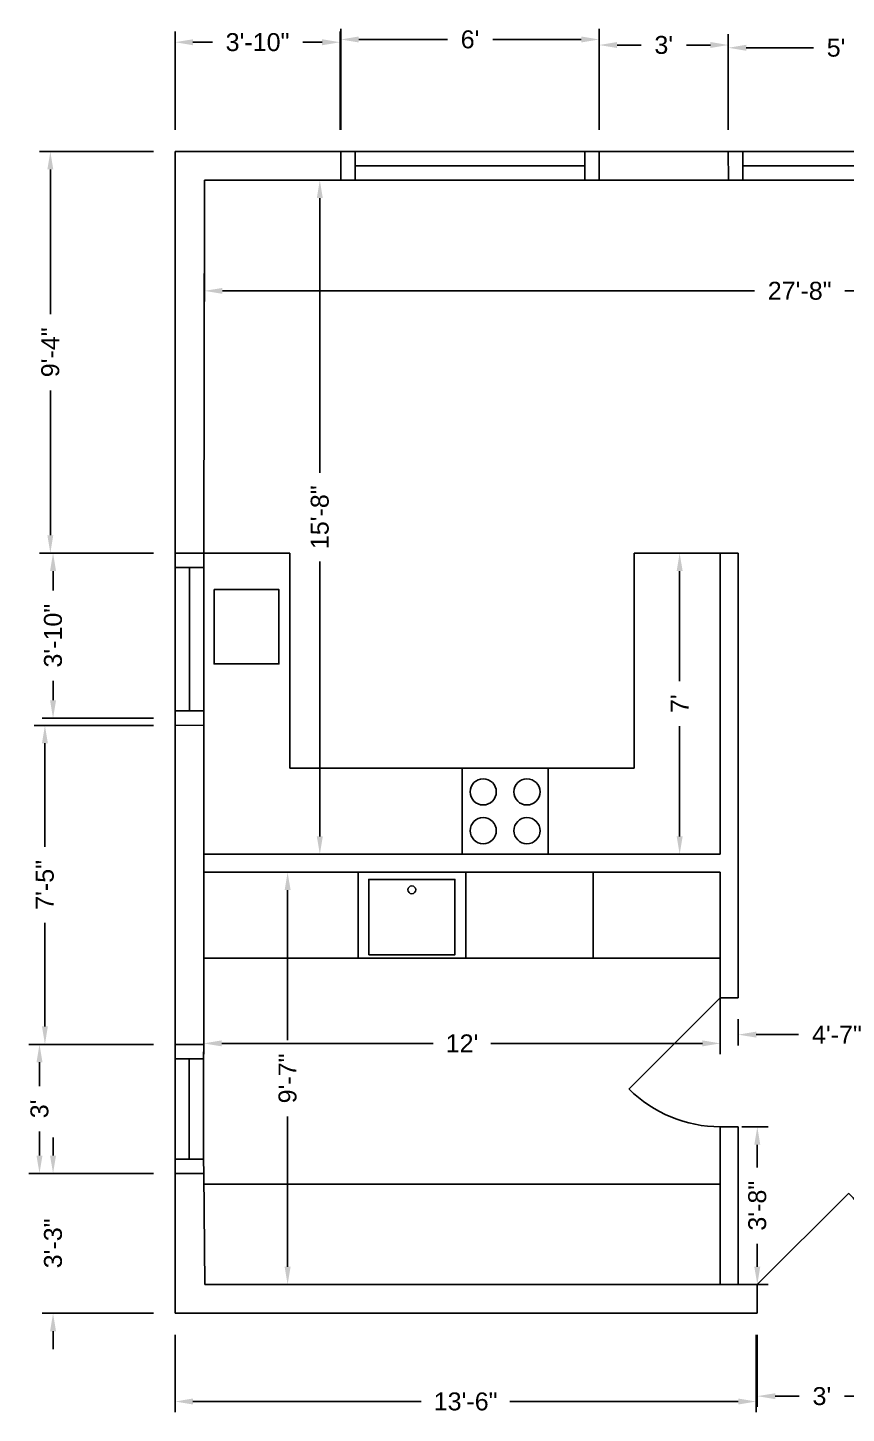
# Model space of a CAD drawing. Extents: x 509 to 1109, y 767 to 1154.
# Drawn here: x 509.3 to 737.5, y 767.4 to 1153.8 of the extents above; entities that cross this region are included whole.
import ezdxf

# ---------------------------------------------------------------- set-up
doc = ezdxf.new("R2010")
doc.units = 0
doc.header["$MEASUREMENT"] = 0
for name, color, linetype in [('Blocks', 6, 'Continuous'), ('Doors', 3, 'Continuous'), ('Inner Dimension', 7, 'Continuous'), ('Outer Dimensions', 7, 'Continuous'), ('Structure', 5, 'Continuous'), ('TB', 7, 'Continuous'), ('Windows', 3, 'Continuous')]:
    doc.layers.add(name, color=color, linetype=linetype)
doc.styles.get("Standard").update_dxf_attribs({"font": 'Arial.ttf'})
doc.dimstyles.new('Standard$0', dxfattribs={"dimtxt": 5, "dimasz": 5, "dimexe": 3, "dimexo": 6, "dimgap": 4, "dimtad": 0, "dimdec": 0, "dimzin": 0, "dimdsep": 46, "dimlunit": 3, "dimtxsty": 'Standard', "dimcen": 0.09, "dimadec": 0, "dimazin": 0, "dimtfac": 1, "dimtdec": 0, "dimtofl": 0, "dimtmove": 0, "dimatfit": 3, "dimfxl": 1, "dimtolj": 1, "dimtzin": 0, "dimarcsym": 0})

# ---------------------------------------------------------------- blocks, each defined once
blk = doc.blocks.new('Laundry Room')
for p, q in [((-100.98, 91), (-100.98, 115)), ((-70.98, 91), (-70.98, 115)), ((-35.49, 115), (-35.49, 91)), ((0, 91), (-144, 91)), ((-144, 28), (0, 28))]:
    blk.add_line(p, q)
blk.add_lwpolyline([(-97.98, 92), (-73.98, 92), (-73.98, 113), (-97.98, 113)], close=True)
blk.add_circle((-85.99, 110.1), 1.08)
blk = doc.blocks.new('Kitchen')
for p, q in [((-120, 0), (-144, 0)), ((-120, 0), (-120, -60)), ((0, 0), (-24, 0)), ((-24, 0), (-24, -60)), ((-24, -60), (-120, -60)), ((-72, -60), (-72, -84)), ((-48, -60), (-48, -84))]:
    blk.add_line(p, q)
blk.add_lwpolyline([(-141.13, -10.18), (-123.04, -10.18), (-123.04, -30.92), (-141.13, -30.92)], close=True)
for centre in [(-66.1, -66.59), (-53.9, -66.59), (-66.1, -77.41), (-53.9, -77.41)]:
    blk.add_circle(centre, 3.65)
blk = doc.blocks.new('*D5')
at = {"layer": 'Defpoints', "color": 0, "transparency": 16777216}
for p in [(558.62, 1111.3), (558.38, 923.3), (590.75, 923.3)]:
    blk.add_point(p, dxfattribs=at)
at = {"layer": 'Inner Dimension', "color": 0, "lineweight": -2, "transparency": 16777216}
for p, q in [((564.62, 1111.3), (593.75, 1111.3)), ((590.75, 1106.3), (590.75, 1029.65)), ((590.75, 928.3), (590.75, 1004.95)), ((564.38, 923.3), (593.75, 923.3))]:
    blk.add_line(p, q, dxfattribs=at)
at = {"layer": 'Inner Dimension', "color": 0, "transparency": 16777216}
for points in [[(589.91, 1106.3), (591.58, 1106.3), (590.75, 1111.3)], [(589.91, 928.3), (591.58, 928.3), (590.75, 923.3)]]:
    blk.add_solid(points, dxfattribs=at)
at = {"layer": 'Inner Dimension', "color": 0, "transparency": 16777216, "insert": (590.75, 1017.3), "char_height": 5, "attachment_point": 5, "rotation": 90}
blk.add_mtext('\\A1;15\'-8"', dxfattribs=at)
blk = doc.blocks.new('*D6')
at = {"layer": 'Defpoints', "color": 0, "transparency": 16777216}
for p in [(702.39, 1007.3), (691.05, 923.3), (702.39, 923.3)]:
    blk.add_point(p, dxfattribs=at)
at = {"layer": 'Inner Dimension', "color": 0, "lineweight": -2, "transparency": 16777216}
for p, q in [((696.39, 1007.3), (688.05, 1007.3)), ((691.05, 1002.3), (691.05, 971.58)), ((691.05, 928.3), (691.05, 959.02)), ((696.39, 923.3), (688.05, 923.3))]:
    blk.add_line(p, q, dxfattribs=at)
at = {"layer": 'Inner Dimension', "color": 0, "transparency": 16777216}
for points in [[(690.22, 1002.3), (691.89, 1002.3), (691.05, 1007.3)], [(690.22, 928.3), (691.89, 928.3), (691.05, 923.3)]]:
    blk.add_solid(points, dxfattribs=at)
at = {"layer": 'Inner Dimension', "color": 0, "transparency": 16777216, "insert": (691.05, 965.3), "char_height": 5, "attachment_point": 5, "rotation": 90}
blk.add_mtext("\\A1;7'", dxfattribs=at)
blk = doc.blocks.new('*D7')
at = {"layer": 'Defpoints', "color": 0, "transparency": 16777216}
for p in [(558.62, 1111.3), (890.39, 1111.25), (890.39, 1080.43)]:
    blk.add_point(p, dxfattribs=at)
at = {"layer": 'Inner Dimension', "color": 0, "lineweight": -2, "transparency": 16777216}
for p, q in [((558.62, 1105.3), (558.62, 1077.43)), ((890.39, 1105.25), (890.39, 1077.43)), ((563.62, 1080.43), (711.88, 1080.43)), ((885.39, 1080.43), (737.14, 1080.43))]:
    blk.add_line(p, q, dxfattribs=at)
at = {"layer": 'Inner Dimension', "color": 0, "transparency": 16777216}
for points in [[(563.62, 1081.26), (563.62, 1079.59), (558.62, 1080.43)], [(885.39, 1081.26), (885.39, 1079.59), (890.39, 1080.43)]]:
    blk.add_solid(points, dxfattribs=at)
at = {"layer": 'Inner Dimension', "color": 0, "transparency": 16777216, "insert": (724.51, 1080.43), "char_height": 5, "attachment_point": 5}
blk.add_mtext('\\A1;27\'-8"', dxfattribs=at)
blk = doc.blocks.new('*D17')
at = {"layer": 'Defpoints', "color": 0, "transparency": 16777216}
for p in [(707.39, 883.3), (762.39, 883.3), (762.39, 873.01)]:
    blk.add_point(p, dxfattribs=at)
at = {"layer": 'Inner Dimension', "color": 0, "lineweight": -2, "transparency": 16777216}
for p, q in [((707.39, 877.3), (707.39, 870.01)), ((762.39, 877.3), (762.39, 870.01)), ((712.39, 873.01), (724.14, 873.01)), ((757.39, 873.01), (745.64, 873.01))]:
    blk.add_line(p, q, dxfattribs=at)
at = {"layer": 'Inner Dimension', "color": 0, "transparency": 16777216}
for points in [[(712.39, 873.85), (712.39, 872.18), (707.39, 873.01)], [(757.39, 873.85), (757.39, 872.18), (762.39, 873.01)]]:
    blk.add_solid(points, dxfattribs=at)
at = {"layer": 'Inner Dimension', "color": 0, "transparency": 16777216, "insert": (734.89, 873.01), "char_height": 5, "attachment_point": 5}
blk.add_mtext('\\A1;4\'-7"', dxfattribs=at)
blk = doc.blocks.new('*D18')
at = {"layer": 'Defpoints', "color": 0, "transparency": 16777216}
for p in [(702.39, 847.3), (702.39, 803.3), (712.7, 803.3)]:
    blk.add_point(p, dxfattribs=at)
at = {"layer": 'Inner Dimension', "color": 0, "lineweight": -2, "transparency": 16777216}
for p, q in [((708.39, 847.3), (715.7, 847.3)), ((712.7, 842.3), (712.7, 835.94)), ((712.7, 808.3), (712.7, 814.65)), ((708.39, 803.3), (715.7, 803.3))]:
    blk.add_line(p, q, dxfattribs=at)
at = {"layer": 'Inner Dimension', "color": 0, "transparency": 16777216}
for points in [[(711.86, 842.3), (713.53, 842.3), (712.7, 847.3)], [(711.86, 808.3), (713.53, 808.3), (712.7, 803.3)]]:
    blk.add_solid(points, dxfattribs=at)
at = {"layer": 'Inner Dimension', "color": 0, "transparency": 16777216, "insert": (712.7, 825.3), "char_height": 5, "attachment_point": 5, "rotation": 90}
blk.add_mtext('\\A1;3\'-8"', dxfattribs=at)
blk = doc.blocks.new('*D19')
at = {"layer": 'Defpoints', "color": 0, "transparency": 16777216}
for p in [(558.38, 918.3), (558.7, 803.3), (581.77, 803.3)]:
    blk.add_point(p, dxfattribs=at)
at = {"layer": 'Inner Dimension', "color": 0, "lineweight": -2, "transparency": 16777216}
for p, q in [((564.38, 918.3), (584.77, 918.3)), ((581.77, 913.3), (581.77, 871.44)), ((581.77, 808.3), (581.77, 850.15)), ((564.7, 803.3), (584.77, 803.3))]:
    blk.add_line(p, q, dxfattribs=at)
at = {"layer": 'Inner Dimension', "color": 0, "transparency": 16777216}
for points in [[(580.94, 913.3), (582.61, 913.3), (581.77, 918.3)], [(580.94, 808.3), (582.61, 808.3), (581.77, 803.3)]]:
    blk.add_solid(points, dxfattribs=at)
at = {"layer": 'Inner Dimension', "color": 0, "transparency": 16777216, "insert": (581.77, 860.8), "char_height": 5, "attachment_point": 5, "rotation": 90}
blk.add_mtext('\\A1;9\'-7"', dxfattribs=at)
blk = doc.blocks.new('*D20')
at = {"layer": 'Defpoints', "color": 0, "transparency": 16777216}
for p in [(558.39, 894.3), (702.39, 894.3), (702.39, 870.57)]:
    blk.add_point(p, dxfattribs=at)
at = {"layer": 'Inner Dimension', "color": 0, "lineweight": -2, "transparency": 16777216}
for p, q in [((558.39, 888.3), (558.39, 867.57)), ((702.39, 888.3), (702.39, 867.57)), ((563.39, 870.57), (622.38, 870.57)), ((697.39, 870.57), (638.4, 870.57))]:
    blk.add_line(p, q, dxfattribs=at)
at = {"layer": 'Inner Dimension', "color": 0, "transparency": 16777216}
for points in [[(563.39, 871.4), (563.39, 869.74), (558.39, 870.57)], [(697.39, 871.4), (697.39, 869.74), (702.39, 870.57)]]:
    blk.add_solid(points, dxfattribs=at)
at = {"layer": 'Inner Dimension', "color": 0, "transparency": 16777216, "insert": (630.39, 870.57), "char_height": 5, "attachment_point": 5}
blk.add_mtext("\\A1;12'", dxfattribs=at)
blk = doc.blocks.new('*D21')
at = {"layer": 'Defpoints', "color": 0, "transparency": 16777216}
for p in [(550.39, 1119.3), (515.63, 1007.3), (550.39, 1007.3)]:
    blk.add_point(p, dxfattribs=at)
at = {"layer": 'Outer Dimensions', "color": 0, "lineweight": -2, "transparency": 16777216}
for p, q in [((544.39, 1119.3), (512.63, 1119.3)), ((515.63, 1114.3), (515.63, 1073.94)), ((515.63, 1012.3), (515.63, 1052.65)), ((544.39, 1007.3), (512.63, 1007.3))]:
    blk.add_line(p, q, dxfattribs=at)
at = {"layer": 'Outer Dimensions', "color": 0, "transparency": 16777216}
for points in [[(514.8, 1114.3), (516.46, 1114.3), (515.63, 1119.3)], [(514.8, 1012.3), (516.46, 1012.3), (515.63, 1007.3)]]:
    blk.add_solid(points, dxfattribs=at)
at = {"layer": 'Outer Dimensions', "color": 0, "transparency": 16777216, "insert": (515.63, 1063.3), "char_height": 5, "attachment_point": 5, "rotation": 90}
blk.add_mtext('\\A1;9\'-4"', dxfattribs=at)
blk = doc.blocks.new('*D22')
at = {"layer": 'Defpoints', "color": 0, "transparency": 16777216}
for p in [(550.39, 1007.3), (516.39, 961.25), (550.39, 961.25)]:
    blk.add_point(p, dxfattribs=at)
at = {"layer": 'Outer Dimensions', "color": 0, "lineweight": -2, "transparency": 16777216}
for p, q in [((544.39, 1007.3), (513.39, 1007.3)), ((516.39, 1002.3), (516.39, 996.86)), ((516.39, 966.25), (516.39, 971.69)), ((544.39, 961.25), (513.39, 961.25))]:
    blk.add_line(p, q, dxfattribs=at)
at = {"layer": 'Outer Dimensions', "color": 0, "transparency": 16777216}
for points in [[(515.55, 1002.3), (517.22, 1002.3), (516.39, 1007.3)], [(515.55, 966.25), (517.22, 966.25), (516.39, 961.25)]]:
    blk.add_solid(points, dxfattribs=at)
at = {"layer": 'Outer Dimensions', "color": 0, "transparency": 16777216, "insert": (516.39, 984.27), "char_height": 5, "attachment_point": 5, "rotation": 90}
blk.add_mtext('\\A1;3\'-10"', dxfattribs=at)
blk = doc.blocks.new('*D23')
at = {"layer": 'Defpoints', "color": 0, "transparency": 16777216}
for p in [(550.39, 959.25), (514.12, 870.3), (550.39, 870.3)]:
    blk.add_point(p, dxfattribs=at)
at = {"layer": 'Outer Dimensions', "color": 0, "lineweight": -2, "transparency": 16777216}
for p, q in [((544.39, 959.25), (511.12, 959.25)), ((514.12, 954.25), (514.12, 925.4)), ((514.12, 875.3), (514.12, 904.15)), ((544.39, 870.3), (511.12, 870.3))]:
    blk.add_line(p, q, dxfattribs=at)
at = {"layer": 'Outer Dimensions', "color": 0, "transparency": 16777216}
for points in [[(513.29, 954.25), (514.95, 954.25), (514.12, 959.25)], [(513.29, 875.3), (514.95, 875.3), (514.12, 870.3)]]:
    blk.add_solid(points, dxfattribs=at)
at = {"layer": 'Outer Dimensions', "color": 0, "transparency": 16777216, "insert": (514.12, 914.77), "char_height": 5, "attachment_point": 5, "rotation": 90}
blk.add_mtext('\\A1;7\'-5"', dxfattribs=at)
blk = doc.blocks.new('*D24')
at = {"layer": 'Defpoints', "color": 0, "transparency": 16777216}
for p in [(550.39, 870.3), (512.61, 834.3), (550.39, 834.3)]:
    blk.add_point(p, dxfattribs=at)
at = {"layer": 'Outer Dimensions', "color": 0, "lineweight": -2, "transparency": 16777216}
for p, q in [((544.39, 870.3), (509.61, 870.3)), ((512.61, 865.3), (512.61, 858.6)), ((512.61, 839.3), (512.61, 846)), ((544.39, 834.3), (509.61, 834.3))]:
    blk.add_line(p, q, dxfattribs=at)
at = {"layer": 'Outer Dimensions', "color": 0, "transparency": 16777216}
for points in [[(511.77, 865.3), (513.44, 865.3), (512.61, 870.3)], [(511.77, 839.3), (513.44, 839.3), (512.61, 834.3)]]:
    blk.add_solid(points, dxfattribs=at)
at = {"layer": 'Outer Dimensions', "color": 0, "transparency": 16777216, "insert": (512.61, 852.3), "char_height": 5, "attachment_point": 5, "rotation": 90}
blk.add_mtext("\\A1;3'", dxfattribs=at)
blk = doc.blocks.new('*D25')
at = {"layer": 'Defpoints', "color": 0, "transparency": 16777216}
for p in [(550.39, 834.3), (516.39, 795.3), (550.39, 795.3)]:
    blk.add_point(p, dxfattribs=at)
at = {"layer": 'Outer Dimensions', "color": 0, "lineweight": -2, "transparency": 16777216}
for p, q in [((516.39, 839.3), (516.39, 844.3)), ((544.39, 834.3), (513.39, 834.3)), ((544.39, 795.3), (513.39, 795.3)), ((516.39, 790.3), (516.39, 785.3))]:
    blk.add_line(p, q, dxfattribs=at)
at = {"layer": 'Outer Dimensions', "color": 0, "transparency": 16777216}
for points in [[(515.55, 839.3), (517.22, 839.3), (516.39, 834.3)], [(515.55, 790.3), (517.22, 790.3), (516.39, 795.3)]]:
    blk.add_solid(points, dxfattribs=at)
at = {"layer": 'Outer Dimensions', "color": 0, "transparency": 16777216, "insert": (516.39, 814.8), "char_height": 5, "attachment_point": 5, "rotation": 90}
blk.add_mtext('\\A1;3\'-3"', dxfattribs=at)
blk = doc.blocks.new('*D26')
at = {"layer": 'Defpoints', "color": 0, "transparency": 16777216}
for p in [(550.39, 795.3), (712.39, 795.3), (712.39, 770.69)]:
    blk.add_point(p, dxfattribs=at)
at = {"layer": 'Outer Dimensions', "color": 0, "lineweight": -2, "transparency": 16777216}
for p, q in [((550.39, 789.3), (550.39, 767.69)), ((712.39, 789.3), (712.39, 767.69)), ((555.39, 770.69), (619.04, 770.69)), ((707.39, 770.69), (643.74, 770.69))]:
    blk.add_line(p, q, dxfattribs=at)
at = {"layer": 'Outer Dimensions', "color": 0, "transparency": 16777216}
for points in [[(555.39, 771.53), (555.39, 769.86), (550.39, 770.69)], [(707.39, 771.53), (707.39, 769.86), (712.39, 770.69)]]:
    blk.add_solid(points, dxfattribs=at)
at = {"layer": 'Outer Dimensions', "color": 0, "transparency": 16777216, "insert": (631.39, 770.69), "char_height": 5, "attachment_point": 5}
blk.add_mtext('\\A1;13\'-6"', dxfattribs=at)
blk = doc.blocks.new('*D27')
at = {"layer": 'Defpoints', "color": 0, "transparency": 16777216}
for p in [(712.7, 795.3), (748.7, 795.27), (748.7, 772.18)]:
    blk.add_point(p, dxfattribs=at)
at = {"layer": 'Outer Dimensions', "color": 0, "lineweight": -2, "transparency": 16777216}
for p, q in [((712.7, 789.3), (712.7, 769.18)), ((748.7, 789.27), (748.7, 769.18)), ((717.7, 772.18), (724.4, 772.18)), ((743.7, 772.18), (737, 772.18))]:
    blk.add_line(p, q, dxfattribs=at)
at = {"layer": 'Outer Dimensions', "color": 0, "transparency": 16777216}
for points in [[(717.7, 773.01), (717.7, 771.35), (712.7, 772.18)], [(743.7, 773.01), (743.7, 771.35), (748.7, 772.18)]]:
    blk.add_solid(points, dxfattribs=at)
at = {"layer": 'Outer Dimensions', "color": 0, "transparency": 16777216, "insert": (730.7, 772.18), "char_height": 5, "attachment_point": 5}
blk.add_mtext("\\A1;3'", dxfattribs=at)
blk = doc.blocks.new('*D36')
at = {"layer": 'Defpoints', "color": 0, "transparency": 16777216}
for p in [(596.39, 1149.77), (550.39, 1119.3), (596.39, 1119.3)]:
    blk.add_point(p, dxfattribs=at)
at = {"layer": 'Outer Dimensions', "color": 0, "lineweight": -2, "transparency": 16777216}
for p, q in [((550.39, 1125.3), (550.39, 1152.77)), ((596.39, 1125.3), (596.39, 1152.77)), ((555.39, 1149.77), (560.8, 1149.77)), ((591.39, 1149.77), (585.98, 1149.77))]:
    blk.add_line(p, q, dxfattribs=at)
at = {"layer": 'Outer Dimensions', "color": 0, "transparency": 16777216}
for points in [[(555.39, 1150.6), (555.39, 1148.93), (550.39, 1149.77)], [(591.39, 1150.6), (591.39, 1148.93), (596.39, 1149.77)]]:
    blk.add_solid(points, dxfattribs=at)
at = {"layer": 'Outer Dimensions', "color": 0, "transparency": 16777216, "insert": (573.39, 1149.77), "char_height": 5, "attachment_point": 5}
blk.add_mtext('\\A1;3\'-10"', dxfattribs=at)
blk = doc.blocks.new('*D37')
at = {"layer": 'Defpoints', "color": 0, "transparency": 16777216}
for p in [(668.62, 1150.54), (596.62, 1119.3), (668.62, 1119.3)]:
    blk.add_point(p, dxfattribs=at)
at = {"layer": 'Outer Dimensions', "color": 0, "lineweight": -2, "transparency": 16777216}
for p, q in [((596.62, 1125.3), (596.62, 1153.54)), ((668.62, 1125.3), (668.62, 1153.54)), ((601.62, 1150.54), (626.31, 1150.54)), ((663.62, 1150.54), (638.94, 1150.54))]:
    blk.add_line(p, q, dxfattribs=at)
at = {"layer": 'Outer Dimensions', "color": 0, "transparency": 16777216}
for points in [[(601.62, 1151.37), (601.62, 1149.71), (596.62, 1150.54)], [(663.62, 1151.37), (663.62, 1149.71), (668.62, 1150.54)]]:
    blk.add_solid(points, dxfattribs=at)
at = {"layer": 'Outer Dimensions', "color": 0, "transparency": 16777216, "insert": (632.62, 1150.54), "char_height": 5, "attachment_point": 5}
blk.add_mtext("\\A1;6'", dxfattribs=at)
blk = doc.blocks.new('*D38')
at = {"layer": 'Defpoints', "color": 0, "transparency": 16777216}
for p in [(704.62, 1148.99), (668.62, 1119.3), (704.62, 1119.3)]:
    blk.add_point(p, dxfattribs=at)
at = {"layer": 'Outer Dimensions', "color": 0, "lineweight": -2, "transparency": 16777216}
for p, q in [((668.62, 1125.3), (668.62, 1151.99)), ((704.62, 1125.3), (704.62, 1151.99)), ((673.62, 1148.99), (680.32, 1148.99)), ((699.62, 1148.99), (692.92, 1148.99))]:
    blk.add_line(p, q, dxfattribs=at)
at = {"layer": 'Outer Dimensions', "color": 0, "transparency": 16777216}
for points in [[(673.62, 1149.83), (673.62, 1148.16), (668.62, 1148.99)], [(699.62, 1149.83), (699.62, 1148.16), (704.62, 1148.99)]]:
    blk.add_solid(points, dxfattribs=at)
at = {"layer": 'Outer Dimensions', "color": 0, "transparency": 16777216, "insert": (686.62, 1148.99), "char_height": 5, "attachment_point": 5}
blk.add_mtext("\\A1;3'", dxfattribs=at)
blk = doc.blocks.new('*D39')
at = {"layer": 'Defpoints', "color": 0, "transparency": 16777216}
for p in [(764.67, 1148.22), (704.62, 1119.3), (764.67, 1119.27)]:
    blk.add_point(p, dxfattribs=at)
at = {"layer": 'Outer Dimensions', "color": 0, "lineweight": -2, "transparency": 16777216}
for p, q in [((704.62, 1125.3), (704.62, 1151.22)), ((709.62, 1148.22), (728.35, 1148.22)), ((759.67, 1148.22), (740.95, 1148.22)), ((764.67, 1125.27), (764.67, 1151.22))]:
    blk.add_line(p, q, dxfattribs=at)
at = {"layer": 'Outer Dimensions', "color": 0, "transparency": 16777216}
for points in [[(709.62, 1149.06), (709.62, 1147.39), (704.62, 1148.22)], [(759.67, 1149.06), (759.67, 1147.39), (764.67, 1148.22)]]:
    blk.add_solid(points, dxfattribs=at)
at = {"layer": 'Outer Dimensions', "color": 0, "transparency": 16777216, "insert": (734.65, 1148.22), "char_height": 5, "attachment_point": 5}
blk.add_mtext("\\A1;5'", dxfattribs=at)
blk = doc.blocks.new('Outer Door Block')
at = {"layer": 'Doors'}
for p, q in [((738.15, 828.75), (712.7, 803.3)), ((712.7, 803.3), (712.7, 795.3)), ((748.7, 803.24), (748.7, 795.27))]:
    blk.add_line(p, q, dxfattribs=at)
blk.add_arc((712.7, 803.3), 36, 0, 45, dxfattribs=at)

msp = doc.modelspace()

# ---------------------------------------------------------------- linework, layer by layer
at = {"layer": 'Doors'}
for p, q in [((676.93, 857.84), (702.39, 883.3)), ((702.39, 883.3), (707.39, 883.3)), ((702.39, 847.3), (707.39, 847.3))]:
    msp.add_line(p, q, dxfattribs=at)
msp.add_arc((702.39, 883.3), 36, 225, 270, dxfattribs=at)
at = {"layer": 'Structure'}
for p, q in [((550.39, 1119.3), (596.39, 1119.3)), ((550.39, 1119.3), (550.39, 1007.3)), ((668.62, 1119.3), (704.62, 1119.3)), ((558.62, 1111.3), (558.39, 1007.3)), ((558.62, 1111.3), (596.62, 1111.3)), ((668.62, 1111.3), (704.65, 1111.3)), ((702.39, 923.3), (702.39, 1007.3)), ((707.39, 1007.3), (702.39, 1007.3)), ((707.39, 923.3), (707.39, 1007.3)), ((550.39, 959.25), (550.39, 870.3)), ((558.38, 959.3), (558.38, 870.29)), ((558.38, 923.3), (702.39, 923.3)), ((707.39, 883.3), (707.39, 923.3)), ((702.39, 918.3), (558.38, 918.3)), ((702.39, 883.3), (702.39, 918.3)), ((702.39, 803.3), (702.39, 847.3)), ((707.39, 803.3), (707.39, 847.3)), ((550.39, 834.3), (550.39, 795.3)), ((558.39, 834.3), (558.7, 803.3)), ((558.7, 803.3), (712.7, 803.3)), ((550.39, 795.3), (712.39, 795.3))]:
    msp.add_line(p, q, dxfattribs=at)
at = {"layer": 'Structure', "color": 0}
for p, q in [((596.39, 1119.3), (596.62, 1119.3)), ((712.7, 795.3), (712.39, 795.3))]:
    msp.add_line(p, q, dxfattribs=at)
at = {"layer": 'Windows'}
for p, q in [((596.62, 1111.3), (596.62, 1119.3)), ((596.62, 1119.3), (600.62, 1119.3)), ((600.62, 1119.3), (600.62, 1111.3)), ((600.62, 1119.3), (664.62, 1119.3)), ((664.62, 1119.3), (664.62, 1111.3)), ((664.62, 1119.3), (668.62, 1119.3)), ((668.62, 1111.3), (668.62, 1119.3)), ((704.65, 1111.3), (704.62, 1119.3)), ((704.62, 1119.3), (708.65, 1119.3)), ((708.65, 1119.3), (708.65, 1111.27)), ((708.65, 1119.3), (760.64, 1119.3)), ((600.62, 1115.3), (664.62, 1115.3)), ((708.65, 1115.28), (760.65, 1115.28)), ((596.62, 1111.3), (600.62, 1111.3)), ((600.62, 1111.3), (664.62, 1111.3)), ((664.62, 1111.3), (668.62, 1111.3)), ((708.65, 1111.27), (704.65, 1111.3)), ((708.65, 1111.27), (760.65, 1111.27)), ((550.39, 1007.3), (558.39, 1007.3)), ((550.39, 1007.3), (550.39, 1003.25)), ((558.39, 1007.3), (558.38, 1003.3)), ((550.39, 1003.25), (558.38, 1003.3)), ((550.39, 1003.25), (550.39, 963.25)), ((554.38, 1003.27), (554.38, 963.3)), ((558.38, 1003.3), (558.38, 963.3)), ((558.38, 963.3), (550.39, 963.3)), ((550.39, 963.25), (550.39, 959.25)), ((558.38, 963.3), (558.38, 959.3)), ((550.39, 959.25), (558.38, 959.3)), ((550.39, 870.3), (558.39, 870.29)), ((550.39, 870.3), (550.39, 866.3)), ((558.35, 866.3), (558.38, 870.29)), ((550.39, 866.3), (558.35, 866.3)), ((550.39, 838.3), (550.39, 866.3)), ((554.37, 866.3), (554.37, 838.3)), ((558.35, 866.3), (558.35, 838.3)), ((550.39, 834.3), (550.39, 838.3)), ((550.39, 838.3), (558.35, 838.3)), ((558.35, 838.3), (558.39, 834.3)), ((558.39, 834.3), (550.39, 834.3))]:
    msp.add_line(p, q, dxfattribs=at)

# ---------------------------------------------------------------- block references
at = {"layer": 'Blocks', "color": 3}
msp.add_blockref('Kitchen', (702.39, 1007.3), dxfattribs=at)
at = {"layer": 'Blocks', "color": 7}
msp.add_blockref('Laundry Room', (702.39, 803.3), dxfattribs=at)
at = {"layer": 'TB', "color": 5}
msp.add_blockref('Outer Door Block', (0, 0), dxfattribs=at)

# ---------------------------------------------------------------- dimensions: what is measured, and where the dimension line sits
at = {"layer": 'Inner Dimension'}
for base, p1, p2, picture, middle in [((590.75, 923.3), (558.62, 1111.3), (558.38, 923.3), '*D5', (590.75, 1017.3)), ((691.05, 923.3), (702.39, 1007.3), (702.39, 923.3), '*D6', (691.05, 965.3)), ((581.77, 803.3), (558.38, 918.3), (558.7, 803.3), '*D19', (581.77, 860.8)), ((712.7, 803.3), (702.39, 847.3), (702.39, 803.3), '*D18', (712.7, 825.3))]:
    dim = msp.add_linear_dim(base=base, p1=p1, p2=p2, angle=90, dimstyle='Standard$0', dxfattribs=at)
    dim.commit()
    dim.dimension.update_dxf_attribs({"geometry": picture, "text_midpoint": middle})
for base, p1, p2, picture, middle in [((890.39, 1080.43), (558.62, 1111.3), (890.39, 1111.25), '*D7', (724.51, 1080.43)), ((702.39, 870.57), (558.39, 894.3), (702.39, 894.3), '*D20', (630.39, 870.57)), ((762.39, 873.01), (707.39, 883.3), (762.39, 883.3), '*D17', (734.89, 873.01))]:
    dim = msp.add_linear_dim(base=base, p1=p1, p2=p2, dimstyle='Standard$0', dxfattribs=at)
    dim.commit()
    dim.dimension.update_dxf_attribs({"geometry": picture, "text_midpoint": middle})
at = {"layer": 'Outer Dimensions'}
for base, p1, p2, picture, middle in [((596.39, 1149.77), (550.39, 1119.3), (596.39, 1119.3), '*D36', (573.39, 1149.77)), ((668.62, 1150.54), (596.62, 1119.3), (668.62, 1119.3), '*D37', (632.62, 1150.54)), ((704.62, 1148.99), (668.62, 1119.3), (704.62, 1119.3), '*D38', (686.62, 1148.99)), ((764.67, 1148.22), (704.62, 1119.3), (764.67, 1119.27), '*D39', (734.65, 1148.22)), ((712.39, 770.69), (550.39, 795.3), (712.39, 795.3), '*D26', (631.39, 770.69)), ((748.7, 772.18), (712.7, 795.3), (748.7, 795.27), '*D27', (730.7, 772.18))]:
    dim = msp.add_linear_dim(base=base, p1=p1, p2=p2, dimstyle='Standard$0', dxfattribs=at)
    dim.commit()
    dim.dimension.update_dxf_attribs({"geometry": picture, "text_midpoint": middle})
for base, p1, p2, picture, middle in [((515.63, 1007.3), (550.39, 1119.3), (550.39, 1007.3), '*D21', (515.63, 1063.3)), ((516.39, 961.25), (550.39, 1007.3), (550.39, 961.25), '*D22', (516.39, 984.27)), ((514.12, 870.3), (550.39, 959.25), (550.39, 870.3), '*D23', (514.12, 914.77)), ((512.61, 834.3), (550.39, 870.3), (550.39, 834.3), '*D24', (512.61, 852.3)), ((516.39, 795.3), (550.39, 834.3), (550.39, 795.3), '*D25', (516.39, 814.8))]:
    dim = msp.add_linear_dim(base=base, p1=p1, p2=p2, angle=90, dimstyle='Standard$0', dxfattribs=at)
    dim.commit()
    dim.dimension.update_dxf_attribs({"geometry": picture, "text_midpoint": middle})

doc.saveas('drawing.dxf')
